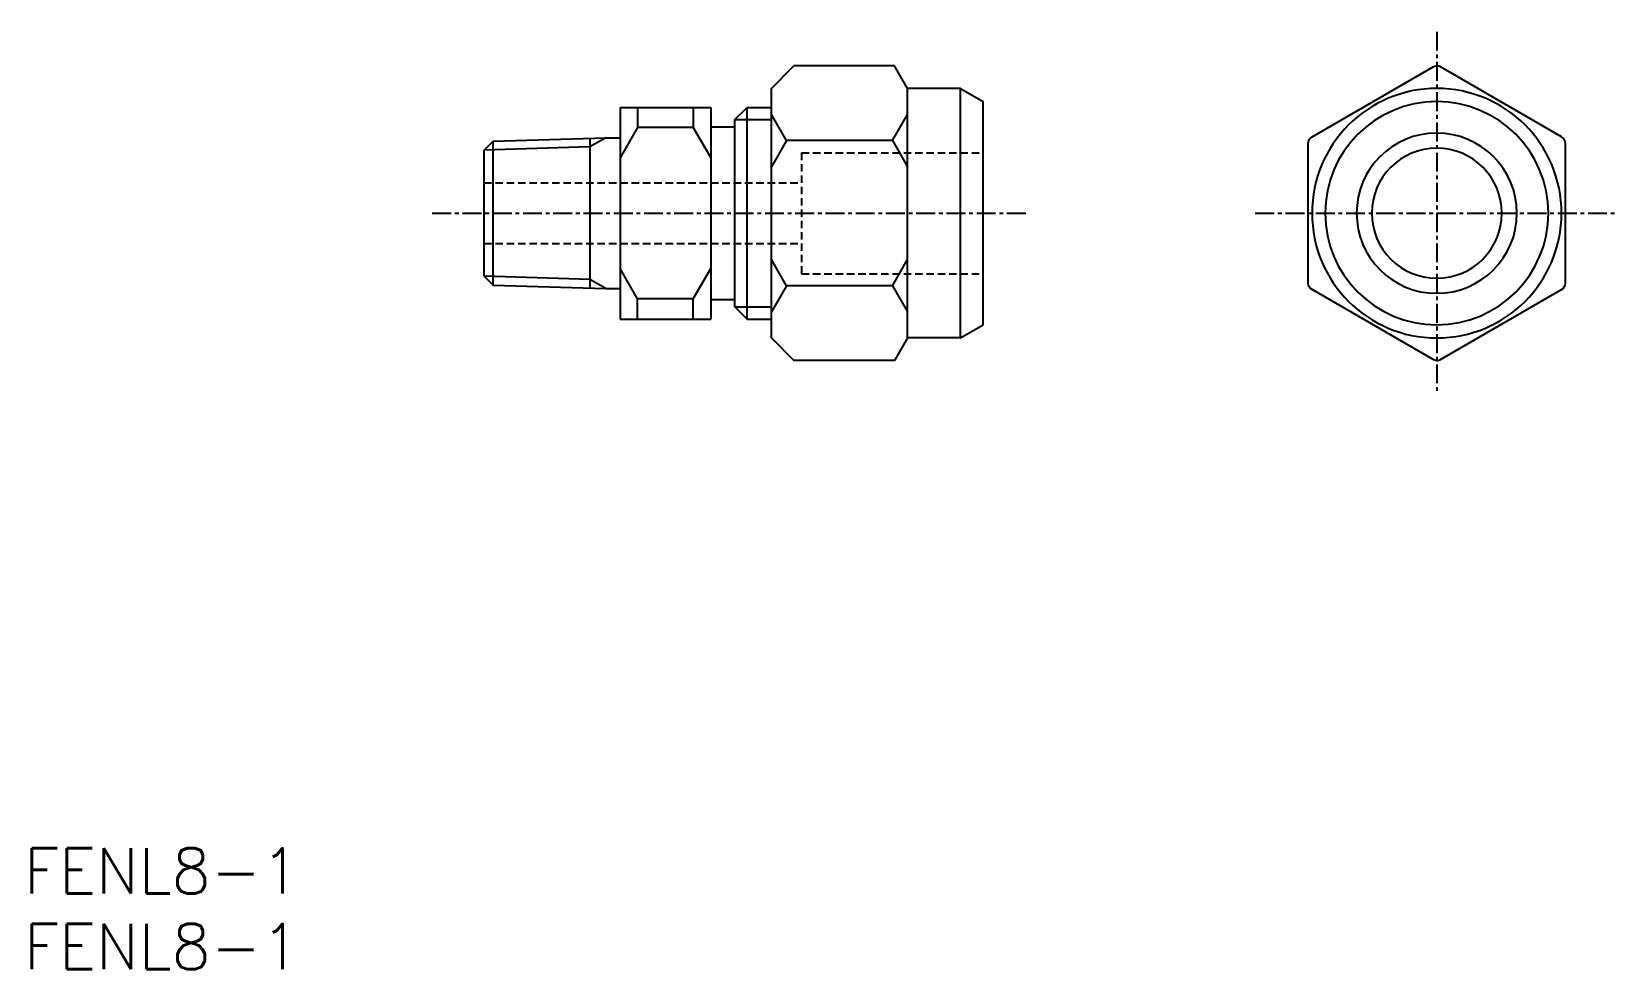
# Model space of a CAD drawing. Extents: x 1 to 105, y 0 to 62.
import ezdxf

# ---------------------------------------------------------------- set-up
doc = ezdxf.new("R2010")
doc.units = 0
doc.linetypes.add('CENTER', pattern=[2, 1.25, -0.25, 0.25, -0.25])
doc.linetypes.add('DASHED', pattern=[0.75, 0.5, -0.25])
doc.layers.get('0').update_dxf_attribs({"linetype": 'CONTINUOUS'})
doc.layers.add('CENTER', color=1, linetype='CENTER')
doc.styles.get("Standard").update_dxf_attribs({"font": 'txt.shx'})

# ---------------------------------------------------------------- blocks, each defined once
blk = doc.blocks.new('*U7')
at = {"color": 7, "linetype": 'CONTINUOUS'}
blk.add_text('FENL8-1', height=3, dxfattribs=at).set_placement((0, 0))
blk = doc.blocks.new('*U8')
at = {"color": 7, "linetype": 'CONTINUOUS'}
blk.add_text('FENL8-1', height=3, dxfattribs=at).set_placement((0, 5))

msp = doc.modelspace()

# ---------------------------------------------------------------- linework, layer by layer
at = {"color": 7, "linetype": 'CONTINUOUS'}
for p, q in [((49.42, 58.25), (50.91, 59.74)), ((57.56, 59.74), (50.91, 59.74)), ((58.42, 58.25), (57.56, 59.74)), ((49.42, 41.75), (49.42, 58.25)), ((58.42, 41.75), (58.42, 58.25)), ((61.92, 58.25), (58.42, 58.25)), ((61.92, 41.75), (61.92, 58.25)), ((61.92, 58.25), (63.42, 57.38)), ((39.42, 57), (39.42, 43)), ((39.42, 57), (45.42, 57)), ((40.57, 57), (40.57, 55.66)), ((44.26, 57), (44.26, 55.66)), ((45.42, 57), (45.42, 43)), ((47, 56.19), (47.81, 57)), ((47.81, 57), (49.42, 57)), ((47.81, 43), (47.81, 57)), ((63.42, 42.62), (63.42, 57.38)), ((40.57, 55.66), (39.42, 53.66)), ((44.26, 55.66), (40.57, 55.66)), ((44.26, 55.66), (45.42, 53.66)), ((45.42, 55.7), (47, 55.7)), ((47, 43.81), (47, 56.19)), ((50.42, 54.8), (49.42, 56.53)), ((57.42, 54.8), (58.42, 56.53)), ((30.42, 54.16), (31.02, 54.76)), ((31.02, 54.76), (38.48, 54.99)), ((31.02, 45.24), (31.02, 54.76)), ((37.42, 54.96), (37.42, 45.04)), ((38.48, 54.99), (39.42, 54.99)), ((50.42, 54.8), (49.42, 53.07)), ((57.42, 54.8), (50.42, 54.8)), ((57.42, 54.8), (58.42, 53.07)), ((30.42, 45.84), (30.42, 54.16)), ((40.57, 44.34), (39.42, 46.34)), ((44.26, 44.34), (45.42, 46.34)), ((50.42, 45.2), (49.42, 46.93)), ((57.42, 45.2), (58.42, 46.93)), ((30.42, 45.84), (31.02, 45.24)), ((31.02, 45.24), (38.48, 45.01)), ((50.42, 45.2), (49.42, 43.47)), ((57.42, 45.2), (50.42, 45.2)), ((57.42, 45.2), (58.42, 43.47)), ((38.48, 45.01), (39.42, 45.01)), ((44.26, 44.34), (40.57, 44.34)), ((40.57, 43), (40.57, 44.34)), ((44.26, 43), (44.26, 44.34)), ((45.42, 44.3), (47, 44.3)), ((47, 43.81), (47.81, 43)), ((39.42, 43), (45.42, 43)), ((47.81, 43), (49.42, 43)), ((61.92, 41.75), (63.42, 42.62)), ((49.42, 41.75), (50.91, 40.26)), ((58.42, 41.75), (57.56, 40.26)), ((61.92, 41.75), (58.42, 41.75)), ((57.56, 40.26), (50.91, 40.26))]:
    msp.add_line(p, q, dxfattribs=at)
at = {"color": 3, "linetype": 'CONTINUOUS'}
for p, q in [((47, 56.19), (49.42, 56.19)), ((38.48, 54.99), (37.42, 54.38)), ((37.42, 54.38), (30.42, 54.16)), ((37.42, 45.62), (30.42, 45.84)), ((38.48, 45.01), (37.42, 45.62)), ((47, 43.81), (49.42, 43.81))]:
    msp.add_line(p, q, dxfattribs=at)
at = {"color": 3, "linetype": 'DASHED'}
for p, q in [((51.42, 54), (51.42, 46)), ((51.42, 54), (63.42, 54)), ((30.42, 52), (51.42, 52)), ((30.42, 48), (51.42, 48)), ((51.42, 46), (63.42, 46))]:
    msp.add_line(p, q, dxfattribs=at)
at = {"color": 7, "linetype": 'CONTINUOUS'}
for points in [[(93.42, 40.26, -0.131653), (93.17, 40.33), (85.17, 44.95, -0.267949), (84.92, 45.38), (84.92, 54.62, -0.267949), (85.17, 55.05), (93.17, 59.67, -0.131653), (93.42, 59.74)], [(93.42, 40.26, 0.131653), (93.67, 40.33), (101.67, 44.95, 0.267949), (101.92, 45.38), (101.92, 54.62, 0.267949), (101.67, 55.05), (93.67, 59.67, 0.131653), (93.42, 59.74)]]:
    msp.add_lwpolyline(points, format="xyb", dxfattribs=at)
for radius, start, end in [(8.25, 90, 270), (8.25, 270, 90), (7.38, 90, 270), (7.38, 270, 90), (5.3, 90, 270), (5.3, 270, 90), (4.3, 90, 270), (4.3, 270, 90)]:
    msp.add_arc((93.42, 50), radius, start, end, dxfattribs=at)
at = {"layer": 'CENTER', "color": 1, "linetype": 'CENTER'}
for p, q in [((93.42, 62), (93.42, 38)), ((27, 50), (66.42, 50)), ((81.42, 50), (105.42, 50))]:
    msp.add_line(p, q, dxfattribs=at)

# ---------------------------------------------------------------- block references
at = {"color": 7, "linetype": 'CONTINUOUS'}
for name in ['*U8', '*U7']:
    msp.add_blockref(name, (0, 0), dxfattribs=at)

doc.saveas('drawing.dxf')
